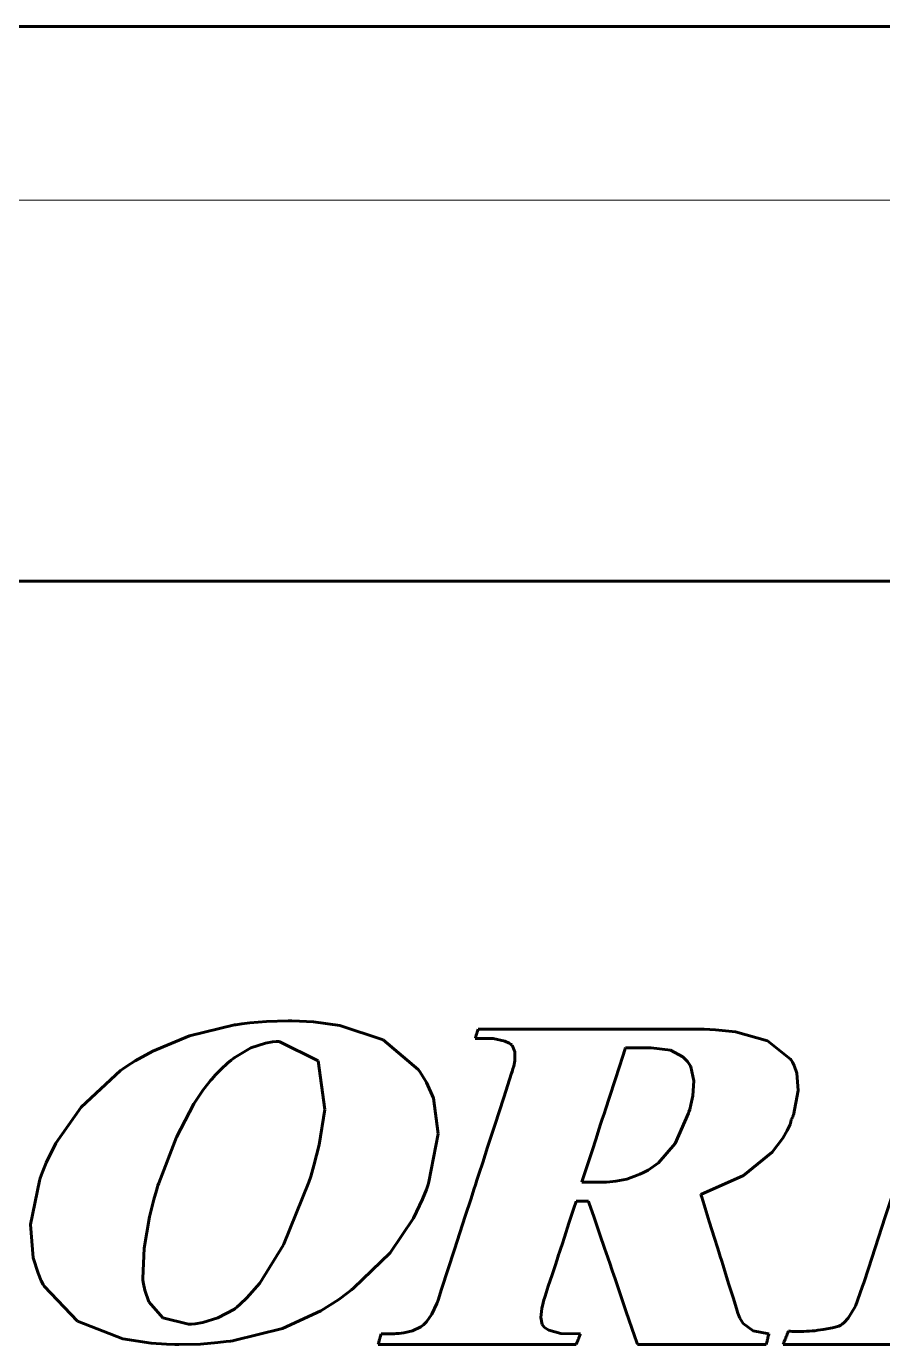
# Model space of a CAD drawing. Header units: millimetres. Extents: x 0 to 594, y 0 to 420.
# Drawn here: x 466.861 to 468.584, y 386.543 to 389.197 of the extents above; entities that cross this region are included whole.
import ezdxf

# ---------------------------------------------------------------- set-up
doc = ezdxf.new("R2010")
doc.units = ezdxf.units.MM
doc.linetypes.add('K5LT_BASIC', pattern=[0])
doc.linetypes.add('K5LT_THIN', pattern=[0])
doc.layers.add('Системный слой', color=7, linetype='Continuous')

# ---------------------------------------------------------------- blocks, each defined once
blk = doc.blocks.new('U338')
at = {"layer": 'Системный слой', "color": 5, "linetype": 'K5LT_BASIC', "lineweight": 60, "true_color": 0x0000ff}
blk.add_line((464.361, 388.08), (472.161, 388.08), dxfattribs=at)
blk = doc.blocks.new('U345')
at = {"layer": 'Системный слой', "color": 5, "linetype": 'K5LT_BASIC', "lineweight": 60, "true_color": 0x0000ff}
for p, q in [((468.6528, 387.3665), (468.6539, 387.3704)), ((468.6539, 387.3704), (468.6545, 387.3725)), ((468.6545, 387.3725), (468.6548, 387.3736)), ((468.6548, 387.3736), (468.655, 387.3741)), ((468.655, 387.3741), (468.6551, 387.3747)), ((468.6551, 387.3747), (468.6554, 387.3756)), ((468.6554, 387.3756), (468.6557, 387.3769)), ((468.6557, 387.3769), (468.6563, 387.3787)), ((468.6563, 387.3787), (468.657, 387.3813)), ((468.657, 387.3813), (468.658, 387.3846)), ((468.658, 387.3846), (468.6588, 387.3873)), ((468.6588, 387.3873), (468.659, 387.3875)), ((468.659, 387.3875), (468.6602, 387.3875)), ((468.6602, 387.3875), (468.6662, 387.3875)), ((468.6662, 387.3875), (468.691, 387.3875)), ((468.691, 387.3875), (468.7799, 387.3875)), ((468.7799, 387.3875), (468.8557, 387.3875)), ((468.8557, 387.3875), (468.8962, 387.3875)), ((468.8962, 387.3875), (468.9167, 387.3875)), ((468.9167, 387.3875), (468.927, 387.3875)), ((468.927, 387.3875), (468.9378, 387.3875)), ((468.9378, 387.3875), (468.9538, 387.3875)), ((468.9538, 387.3875), (468.9776, 387.3875)), ((468.9776, 387.3875), (469.0125, 387.3875)), ((469.0125, 387.3875), (469.0617, 387.3875)), ((469.0617, 387.3875), (469.1243, 387.3875)), ((469.1243, 387.3875), (469.1795, 387.3875)), ((469.1788, 387.369), (469.178, 387.3663)), ((469.1793, 387.3708), (469.1788, 387.369)), ((469.1797, 387.3721), (469.1793, 387.3708)), ((469.1795, 387.3875), (469.1841, 387.3875)), ((469.1799, 387.3729), (469.1797, 387.3721)), ((469.1801, 387.3735), (469.1799, 387.3729)), ((469.1802, 387.3741), (469.1801, 387.3735)), ((469.1806, 387.3751), (469.1802, 387.3741)), ((469.1812, 387.3772), (469.1806, 387.3751)), ((469.1823, 387.3812), (469.1812, 387.3772)), ((469.1836, 387.3858), (469.1823, 387.3812)), ((469.184, 387.3871), (469.1836, 387.3858)), ((469.1841, 387.3874), (469.184, 387.3871)), ((469.1841, 387.3875), (469.1841, 387.3874)), ((469.2466, 387.3665), (469.2478, 387.3704)), ((469.2478, 387.3704), (469.2484, 387.3725)), ((469.2484, 387.3725), (469.2487, 387.3736)), ((469.2487, 387.3736), (469.2489, 387.3741)), ((469.2489, 387.3741), (469.2491, 387.3747)), ((469.2491, 387.3747), (469.2493, 387.3756)), ((469.2493, 387.3756), (469.2497, 387.3769)), ((469.2497, 387.3769), (469.2503, 387.3787)), ((469.2503, 387.3787), (469.251, 387.3813)), ((469.251, 387.3813), (469.252, 387.3846)), ((469.252, 387.3846), (469.2528, 387.3873)), ((469.2528, 387.3873), (469.253, 387.3875)), ((469.253, 387.3875), (469.2539, 387.3875)), ((469.2539, 387.3875), (469.2586, 387.3875)), ((469.2586, 387.3875), (469.2776, 387.3875)), ((469.2776, 387.3875), (469.3461, 387.3875)), ((469.3461, 387.3875), (469.4044, 387.3875)), ((469.4044, 387.3875), (469.4355, 387.3875)), ((469.4355, 387.3875), (469.4513, 387.3875)), ((469.4513, 387.3875), (469.4593, 387.3875)), ((469.4593, 387.3875), (469.4675, 387.3875)), ((469.4675, 387.3875), (469.4799, 387.3875)), ((469.4799, 387.3875), (469.4982, 387.3875)), ((469.4982, 387.3875), (469.5251, 387.3875)), ((469.5251, 387.3875), (469.563, 387.3875)), ((469.563, 387.3875), (469.6112, 387.3875)), ((469.6112, 387.3875), (469.6536, 387.3875)), ((469.6536, 387.3875), (469.6571, 387.3875)), ((469.6571, 387.3875), (469.6574, 387.3875)), ((469.6574, 387.3875), (469.6588, 387.3875)), ((469.6588, 387.3875), (469.6646, 387.3875)), ((469.6646, 387.3875), (469.6855, 387.3875)), ((469.6855, 387.3875), (469.7034, 387.3875)), ((469.7034, 387.3875), (469.713, 387.3875)), ((469.713, 387.3875), (469.7179, 387.3875)), ((469.7179, 387.3875), (469.7203, 387.3875)), ((469.7203, 387.3875), (469.7229, 387.3875)), ((469.7229, 387.3875), (469.7267, 387.3875)), ((469.7267, 387.3875), (469.7324, 387.3875)), ((469.7324, 387.3875), (469.7406, 387.3875)), ((469.7406, 387.3875), (469.7523, 387.3875)), ((469.7523, 387.3875), (469.7671, 387.3875)), ((469.7671, 387.3875), (469.78, 387.3875)), ((469.7736, 387.369), (469.7726, 387.3663)), ((469.7744, 387.3708), (469.7736, 387.369)), ((469.7749, 387.3721), (469.7744, 387.3708)), ((469.7752, 387.3729), (469.7749, 387.3721)), ((469.7754, 387.3735), (469.7752, 387.3729)), ((469.7756, 387.3741), (469.7754, 387.3735)), ((469.7761, 387.3751), (469.7756, 387.3741)), ((469.7769, 387.3772), (469.7761, 387.3751)), ((469.7784, 387.3812), (469.7769, 387.3772)), ((469.7803, 387.3858), (469.7784, 387.3812)), ((469.78, 387.3875), (469.7809, 387.3875)), ((469.7808, 387.3871), (469.7803, 387.3858)), ((469.7809, 387.3874), (469.7808, 387.3871)), ((469.7809, 387.3875), (469.7809, 387.3874)), ((468.6509, 387.3602), (468.651, 387.3603)), ((468.6511, 387.3602), (468.6509, 387.3602)), ((468.651, 387.3603), (468.6511, 387.3606)), ((468.6511, 387.3606), (468.6514, 387.3619)), ((468.6541, 387.3602), (468.6511, 387.3602)), ((468.6514, 387.3619), (468.6528, 387.3665)), ((468.6577, 387.3602), (468.6541, 387.3602)), ((468.6606, 387.3602), (468.6577, 387.3602)), ((468.6626, 387.3602), (468.6606, 387.3602)), ((468.664, 387.3602), (468.6626, 387.3602)), ((468.665, 387.3602), (468.664, 387.3602)), ((468.6656, 387.3602), (468.665, 387.3602)), ((468.6662, 387.3602), (468.6656, 387.3602)), ((468.6674, 387.3602), (468.6662, 387.3602)), ((468.6697, 387.3602), (468.6674, 387.3602)), ((468.674, 387.3602), (468.6697, 387.3602)), ((468.6791, 387.3602), (468.674, 387.3602)), ((468.6806, 387.3602), (468.6791, 387.3602)), ((468.6809, 387.3602), (468.6806, 387.3602)), ((468.681, 387.3602), (468.6809, 387.3602)), ((468.7188, 387.3571), (468.681, 387.3602)), ((468.7406, 387.3502), (468.7188, 387.3571)), ((468.7478, 387.3456), (468.7406, 387.3502)), ((468.7505, 387.3431), (468.7478, 387.3456)), ((468.7516, 387.3419), (468.7505, 387.3431)), ((469.0866, 387.3515), (469.0659, 387.3406)), ((469.1139, 387.3579), (469.0866, 387.3515)), ((469.1309, 387.3596), (469.1139, 387.3579)), ((469.1401, 387.3601), (469.1309, 387.3596)), ((469.145, 387.3602), (469.1401, 387.3601)), ((469.1474, 387.3602), (469.145, 387.3602)), ((469.1488, 387.3602), (469.1474, 387.3602)), ((469.1516, 387.3602), (469.1488, 387.3602)), ((469.1549, 387.3602), (469.1516, 387.3602)), ((469.1575, 387.3602), (469.1549, 387.3602)), ((469.1594, 387.3602), (469.1575, 387.3602)), ((469.1607, 387.3602), (469.1594, 387.3602)), ((469.1616, 387.3602), (469.1607, 387.3602)), ((469.1622, 387.3602), (469.1616, 387.3602)), ((469.1627, 387.3602), (469.1622, 387.3602)), ((469.1638, 387.3602), (469.1627, 387.3602)), ((469.1659, 387.3602), (469.1638, 387.3602)), ((469.1699, 387.3602), (469.1659, 387.3602)), ((469.1745, 387.3602), (469.1699, 387.3602)), ((469.1759, 387.3602), (469.1745, 387.3602)), ((469.1762, 387.3602), (469.1759, 387.3602)), ((469.1763, 387.3603), (469.1762, 387.3602)), ((469.1762, 387.3602), (469.1762, 387.3602)), ((469.1771, 387.3631), (469.1763, 387.3603)), ((469.178, 387.3663), (469.1771, 387.3631)), ((469.2447, 387.3602), (469.2448, 387.3603)), ((469.291, 387.3582), (469.2447, 387.3602)), ((469.2448, 387.3603), (469.2449, 387.3606)), ((469.2449, 387.3606), (469.2452, 387.3619)), ((469.2452, 387.3619), (469.2466, 387.3665)), ((469.3186, 387.3532), (469.291, 387.3582)), ((469.3275, 387.3498), (469.3186, 387.3532)), ((469.3307, 387.3479), (469.3275, 387.3498)), ((469.332, 387.3469), (469.3307, 387.3479)), ((469.3325, 387.3464), (469.332, 387.3469)), ((469.3396, 387.3287), (469.3325, 387.3464)), ((469.6554, 387.3425), (469.6532, 387.3407)), ((469.6565, 387.3434), (469.6554, 387.3425)), ((469.657, 387.3438), (469.6565, 387.3434)), ((469.6795, 387.3536), (469.657, 387.3438)), ((469.7059, 387.3586), (469.6795, 387.3536)), ((469.7214, 387.3598), (469.7059, 387.3586)), ((469.7297, 387.3601), (469.7214, 387.3598)), ((469.734, 387.3602), (469.7297, 387.3601)), ((469.7361, 387.3602), (469.734, 387.3602)), ((469.7374, 387.3602), (469.7361, 387.3602)), ((469.7407, 387.3602), (469.7374, 387.3602)), ((469.7447, 387.3602), (469.7407, 387.3602)), ((469.7478, 387.3602), (469.7447, 387.3602)), ((469.7501, 387.3602), (469.7478, 387.3602)), ((469.7516, 387.3602), (469.7501, 387.3602)), ((469.7526, 387.3602), (469.7516, 387.3602)), ((469.7533, 387.3602), (469.7526, 387.3602)), ((469.754, 387.3602), (469.7533, 387.3602)), ((469.7553, 387.3602), (469.754, 387.3602)), ((469.7578, 387.3602), (469.7553, 387.3602)), ((469.7626, 387.3602), (469.7578, 387.3602)), ((469.7682, 387.3602), (469.7626, 387.3602)), ((469.7697, 387.3602), (469.7682, 387.3602)), ((469.7701, 387.3602), (469.7697, 387.3602)), ((469.7702, 387.3602), (469.7701, 387.3602)), ((469.7713, 387.3631), (469.7702, 387.3603)), ((469.7702, 387.3603), (469.7702, 387.3602)), ((469.7726, 387.3663), (469.7713, 387.3631)), ((468.7521, 387.3412), (468.7516, 387.3419)), ((468.7553, 387.3236), (468.7521, 387.3412)), ((468.7523, 387.3005), (468.7553, 387.3236)), ((469.0535, 387.3267), (469.0406, 387.3046)), ((469.0601, 387.335), (469.0535, 387.3267)), ((469.0634, 387.3384), (469.0601, 387.335)), ((469.065, 387.3399), (469.0634, 387.3384)), ((469.0659, 387.3406), (469.065, 387.3399)), ((469.3377, 387.3041), (469.3396, 387.3287)), ((469.6409, 387.3278), (469.6268, 387.3053)), ((469.6489, 387.3368), (469.6409, 387.3278)), ((469.6532, 387.3407), (469.6489, 387.3368)), ((468.7488, 387.2866), (468.7523, 387.3005)), ((469.0406, 387.3046), (469.0277, 387.2721)), ((469.3343, 387.2887), (469.3377, 387.3041)), ((469.6268, 387.3053), (469.6133, 387.272)), ((468.7216, 387.2023), (468.7427, 387.2668)), ((468.7427, 387.2668), (468.7448, 387.2732)), ((468.7448, 387.2732), (468.7455, 387.2752)), ((468.7455, 387.2752), (468.7467, 387.279)), ((468.7467, 387.279), (468.7488, 387.2866)), ((469.0265, 387.2684), (469.0224, 387.2557)), ((469.0275, 387.2715), (469.0265, 387.2684)), ((469.0277, 387.2721), (469.0275, 387.2715)), ((469.32, 387.2419), (469.3292, 387.2699)), ((469.3292, 387.2699), (469.3302, 387.2734)), ((469.3302, 387.2734), (469.3309, 387.2756)), ((469.3309, 387.2756), (469.3321, 387.2801)), ((469.3321, 387.2801), (469.3343, 387.2887)), ((469.6105, 387.2635), (469.6012, 387.2344)), ((469.6128, 387.2706), (469.6105, 387.2635)), ((469.6133, 387.272), (469.6128, 387.2706)), ((469.0224, 387.2557), (469.0078, 387.2103)), ((469.3095, 387.2101), (469.32, 387.2419)), ((469.0078, 387.2103), (468.9955, 387.1719)), ((469.3013, 387.1851), (469.3095, 387.2101)), ((469.6012, 387.2344), (469.5674, 387.1301)), ((468.6976, 387.1292), (468.7216, 387.2023)), ((469.2955, 387.1673), (469.3013, 387.1851)), ((468.9955, 387.1719), (468.9889, 387.1514)), ((469.2915, 387.1552), (469.2955, 387.1673)), ((468.9821, 387.1303), (468.9795, 387.1221)), ((468.9839, 387.1358), (468.9821, 387.1303)), ((468.9856, 387.141), (468.9839, 387.1358)), ((468.9889, 387.1514), (468.9856, 387.141)), ((469.2819, 387.1258), (469.2854, 387.1363)), ((469.2854, 387.1363), (469.2871, 387.1415)), ((469.2871, 387.1415), (469.2889, 387.147)), ((469.2889, 387.147), (469.2915, 387.1552)), ((469.5674, 387.1301), (469.539, 387.042)), ((468.6788, 387.0718), (468.6976, 387.1292)), ((468.9756, 387.11), (468.9699, 387.0921)), ((468.9795, 387.1221), (468.9756, 387.11)), ((469.2625, 387.0665), (469.2751, 387.1052)), ((469.2751, 387.1052), (469.2819, 387.1258)), ((468.9699, 387.0921), (468.9618, 387.0671)), ((468.6654, 387.0312), (468.6788, 387.0718)), ((468.9618, 387.0671), (468.9516, 387.0352)), ((469.2477, 387.0215), (469.2625, 387.0665)), ((468.6563, 387.0034), (468.6654, 387.0312)), ((468.9516, 387.0352), (468.9427, 387.0073)), ((469.539, 387.042), (469.5237, 386.9949)), ((468.6502, 386.9847), (468.6563, 387.0034)), ((468.9427, 387.0073), (468.9421, 387.0052)), ((468.9421, 387.0052), (468.9428, 387.0052)), ((468.9428, 387.0052), (468.9462, 387.0052)), ((468.9462, 387.0052), (468.9603, 387.0052)), ((468.9603, 387.0052), (469.011, 387.0052)), ((469.011, 387.0052), (469.0544, 387.0052)), ((469.0544, 387.0052), (469.0777, 387.0052)), ((469.0777, 387.0052), (469.0895, 387.0052)), ((469.0895, 387.0052), (469.0954, 387.0052)), ((469.0954, 387.0052), (469.1015, 387.0052)), ((469.1015, 387.0052), (469.1107, 387.0052)), ((469.1107, 387.0052), (469.1244, 387.0052)), ((469.1244, 387.0052), (469.1443, 387.0052)), ((469.1443, 387.0052), (469.1725, 387.0052)), ((469.1725, 387.0052), (469.2083, 387.0052)), ((469.2083, 387.0052), (469.2398, 387.0052)), ((469.2398, 387.0052), (469.2424, 387.0053)), ((469.2424, 387.0053), (469.2426, 387.0059)), ((469.2426, 387.0059), (469.2436, 387.009)), ((469.2436, 387.009), (469.2477, 387.0215)), ((468.6421, 386.9601), (468.6461, 386.9721)), ((468.6461, 386.9721), (468.6502, 386.9847)), ((469.516, 386.971), (469.5122, 386.9591)), ((469.5237, 386.9949), (469.516, 386.971)), ((468.6343, 386.9362), (468.6421, 386.9601)), ((468.923, 386.9467), (468.9219, 386.9434)), ((468.9232, 386.9474), (468.923, 386.9467)), ((468.9258, 386.9475), (468.9232, 386.9474)), ((468.9572, 386.9475), (468.9258, 386.9475)), ((468.993, 386.9475), (468.9572, 386.9475)), ((469.021, 386.9475), (468.993, 386.9475)), ((469.041, 386.9475), (469.021, 386.9475)), ((469.0546, 386.9475), (469.041, 386.9475)), ((469.0637, 386.9475), (469.0546, 386.9475)), ((469.0698, 386.9475), (469.0637, 386.9475)), ((469.0758, 386.9475), (469.0698, 386.9475)), ((469.0875, 386.9475), (469.0758, 386.9475)), ((469.1107, 386.9475), (469.0875, 386.9475)), ((469.154, 386.9475), (469.1107, 386.9475)), ((469.2045, 386.9475), (469.154, 386.9475)), ((469.2186, 386.9475), (469.2045, 386.9475)), ((469.2123, 386.915), (469.2221, 386.9451)), ((469.222, 386.9475), (469.2186, 386.9475)), ((469.2227, 386.9475), (469.222, 386.9475)), ((469.2221, 386.9451), (469.2227, 386.9475)), ((469.5081, 386.9465), (469.5021, 386.9278)), ((469.5122, 386.9591), (469.5081, 386.9465)), ((468.6187, 386.8889), (468.6343, 386.9362)), ((468.9175, 386.9299), (468.9017, 386.8812)), ((468.9219, 386.9434), (468.9175, 386.9299)), ((469.5021, 386.9278), (469.4931, 386.9)), ((469.2011, 386.8805), (469.2123, 386.915)), ((469.4931, 386.9), (469.4799, 386.8592)), ((468.5897, 386.8006), (468.6187, 386.8889)), ((468.9017, 386.8812), (468.8882, 386.8395)), ((469.1924, 386.8535), (469.2011, 386.8805)), ((468.8882, 386.8395), (468.881, 386.8172)), ((469.1861, 386.8342), (469.1924, 386.8535)), ((469.4799, 386.8592), (469.4613, 386.8018)), ((468.881, 386.8172), (468.8773, 386.8059)), ((469.1771, 386.8064), (469.179, 386.8123)), ((469.179, 386.8123), (469.1819, 386.8211)), ((469.1819, 386.8211), (469.1861, 386.8342)), ((468.5557, 386.6967), (468.5897, 386.8006)), ((468.8707, 386.7855), (468.8664, 386.7724)), ((468.8735, 386.7943), (468.8707, 386.7855)), ((468.8755, 386.8002), (468.8735, 386.7943)), ((468.8773, 386.8059), (468.8755, 386.8002)), ((469.1644, 386.7673), (469.1716, 386.7895)), ((469.1716, 386.7895), (469.1753, 386.8007)), ((469.1753, 386.8007), (469.1771, 386.8064)), ((469.4613, 386.8018), (469.4377, 386.7286)), ((468.8664, 386.7724), (468.8602, 386.7532)), ((469.151, 386.7257), (469.1644, 386.7673)), ((468.8602, 386.7532), (468.8515, 386.7262)), ((468.8515, 386.7262), (468.8403, 386.6918)), ((469.1351, 386.6768), (469.151, 386.7257)), ((469.4377, 386.7286), (469.4169, 386.6643)), ((468.5462, 386.6677), (468.5557, 386.6967)), ((468.8403, 386.6918), (468.8305, 386.6615)), ((468.5298, 386.6206), (468.5434, 386.6592)), ((468.5434, 386.6592), (468.5439, 386.6607)), ((468.5439, 386.6607), (468.5462, 386.6677)), ((468.8284, 386.6553), (468.8269, 386.6505)), ((468.8293, 386.6578), (468.8284, 386.6553)), ((468.8305, 386.6615), (468.8293, 386.6578)), ((469.1156, 386.6225), (469.1294, 386.6591)), ((469.1294, 386.6591), (469.1296, 386.6598)), ((469.1296, 386.6598), (469.1307, 386.6631)), ((469.1307, 386.6631), (469.1351, 386.6768)), ((469.4142, 386.6558), (469.4129, 386.6517)), ((469.4149, 386.658), (469.4142, 386.6558)), ((469.4169, 386.6643), (469.4149, 386.658)), ((468.8241, 386.6414), (468.82, 386.625)), ((468.8269, 386.6505), (468.8241, 386.6414)), ((469.4071, 386.6295), (469.4042, 386.6069)), ((469.4106, 386.6438), (469.4071, 386.6295)), ((469.4129, 386.6517), (469.4106, 386.6438)), ((468.515, 386.5964), (468.5298, 386.6206)), ((468.82, 386.625), (468.8173, 386.5996)), ((468.8173, 386.5996), (468.8242, 386.5817)), ((469.0931, 386.5906), (469.1009, 386.5991)), ((469.1009, 386.5991), (469.1156, 386.6225)), ((469.4042, 386.6069), (469.4072, 386.5896)), ((468.4538, 386.5721), (468.4649, 386.5736)), ((468.4649, 386.5736), (468.4833, 386.577)), ((468.4833, 386.577), (468.4964, 386.5807)), ((468.4964, 386.5807), (468.5001, 386.5823)), ((468.5001, 386.5823), (468.5011, 386.583)), ((468.5011, 386.583), (468.5031, 386.5845)), ((468.5031, 386.5845), (468.5071, 386.5878)), ((468.5071, 386.5878), (468.515, 386.5964)), ((468.8242, 386.5817), (468.825, 386.5812)), ((468.825, 386.5812), (468.8266, 386.5803)), ((468.8266, 386.5803), (468.8304, 386.5785)), ((468.8304, 386.5785), (468.8402, 386.5752)), ((468.8402, 386.5752), (468.8692, 386.5709)), ((469.0286, 386.5706), (469.0608, 386.575)), ((469.0608, 386.575), (469.0862, 386.585)), ((469.0862, 386.585), (469.0872, 386.5857)), ((469.0872, 386.5857), (469.0891, 386.5872)), ((469.0891, 386.5872), (469.0931, 386.5906)), ((469.4072, 386.5896), (469.4076, 386.5888)), ((469.4076, 386.5888), (469.4086, 386.5872)), ((469.4086, 386.5872), (469.4111, 386.5844)), ((469.4111, 386.5844), (469.4186, 386.5795)), ((469.4186, 386.5795), (469.4429, 386.5731)), ((469.4429, 386.5731), (469.4841, 386.5707)), ((468.3846, 386.545), (468.3864, 386.5496)), ((468.3864, 386.5496), (468.388, 386.5536)), ((468.388, 386.5536), (468.3889, 386.5557)), ((468.3889, 386.5557), (468.3893, 386.5568)), ((468.3893, 386.5568), (468.3895, 386.5573)), ((468.3895, 386.5573), (468.3897, 386.5579)), ((468.3897, 386.5579), (468.3901, 386.5588)), ((468.3901, 386.5588), (468.3906, 386.56)), ((468.3906, 386.56), (468.3914, 386.5619)), ((468.3914, 386.5619), (468.3924, 386.5645)), ((468.3924, 386.5645), (468.3937, 386.5678)), ((468.3937, 386.5678), (468.3948, 386.5706)), ((468.3948, 386.5706), (468.3954, 386.5706)), ((468.3954, 386.5706), (468.3964, 386.5705)), ((468.3964, 386.5705), (468.3984, 386.5702)), ((468.3984, 386.5702), (468.4025, 386.5699)), ((468.4025, 386.5699), (468.4105, 386.5696)), ((468.4105, 386.5696), (468.4195, 386.5697)), ((468.4195, 386.5697), (468.4256, 386.57)), ((468.4256, 386.57), (468.431, 386.5703)), ((468.431, 386.5703), (468.4373, 386.5706)), ((468.4373, 386.5706), (468.4427, 386.5708)), ((468.4427, 386.5708), (468.4444, 386.571)), ((468.4444, 386.571), (468.4476, 386.5714)), ((468.4476, 386.5714), (468.4538, 386.5721)), ((468.8692, 386.5709), (468.9177, 386.5707)), ((468.9105, 386.5462), (468.9096, 386.5434)), ((468.9114, 386.5495), (468.9105, 386.5462)), ((468.9122, 386.5521), (468.9114, 386.5495)), ((468.9128, 386.554), (468.9122, 386.5521)), ((468.9131, 386.5552), (468.9128, 386.554)), ((468.9134, 386.5561), (468.9131, 386.5552)), ((468.9136, 386.5567), (468.9134, 386.5561)), ((468.9137, 386.5572), (468.9136, 386.5567)), ((468.9141, 386.5583), (468.9137, 386.5572)), ((468.9147, 386.5604), (468.9141, 386.5583)), ((468.9159, 386.5644), (468.9147, 386.5604)), ((468.9172, 386.569), (468.9159, 386.5644)), ((468.9176, 386.5703), (468.9172, 386.569)), ((468.9177, 386.5706), (468.9176, 386.5703)), ((468.9177, 386.5707), (468.9177, 386.5706)), ((468.9789, 386.545), (468.9807, 386.5496)), ((468.9807, 386.5496), (468.9823, 386.5536)), ((468.9823, 386.5536), (468.9831, 386.5557)), ((468.9831, 386.5557), (468.9836, 386.5568)), ((468.9836, 386.5568), (468.9838, 386.5573)), ((468.9838, 386.5573), (468.984, 386.5579)), ((468.984, 386.5579), (468.9844, 386.5588)), ((468.9844, 386.5588), (468.9849, 386.56)), ((468.9849, 386.56), (468.9856, 386.5619)), ((468.9856, 386.5619), (468.9867, 386.5645)), ((468.9867, 386.5645), (468.988, 386.5678)), ((468.988, 386.5678), (468.9891, 386.5706)), ((468.9891, 386.5706), (468.9905, 386.5706)), ((468.9905, 386.5706), (468.9933, 386.5705)), ((468.9933, 386.5705), (468.9987, 386.5703)), ((468.9987, 386.5703), (469.0092, 386.5701)), ((469.0092, 386.5701), (469.0286, 386.5706)), ((469.4841, 386.5707), (469.4842, 386.5707)), ((469.4842, 386.5707), (469.4845, 386.5707)), ((469.4845, 386.5707), (469.486, 386.5707)), ((469.486, 386.5707), (469.4911, 386.5707)), ((469.4911, 386.5707), (469.4955, 386.5707)), ((469.4955, 386.5707), (469.4978, 386.5707)), ((469.4978, 386.5707), (469.499, 386.5707)), ((469.499, 386.5707), (469.4996, 386.5707)), ((469.4996, 386.5707), (469.5002, 386.5707)), ((469.5002, 386.5707), (469.5012, 386.5707)), ((469.5012, 386.5707), (469.5026, 386.5707)), ((469.5026, 386.5707), (469.5047, 386.5707)), ((469.5047, 386.5707), (469.5076, 386.5707)), ((469.5069, 386.5462), (469.5061, 386.5434)), ((469.5079, 386.5495), (469.5069, 386.5462)), ((469.5076, 386.5707), (469.5112, 386.5707)), ((469.5087, 386.5521), (469.5079, 386.5495)), ((469.5093, 386.554), (469.5087, 386.5521)), ((469.5097, 386.5552), (469.5093, 386.554)), ((469.5099, 386.5561), (469.5097, 386.5552)), ((469.5101, 386.5567), (469.5099, 386.5561)), ((469.5103, 386.5572), (469.5101, 386.5567)), ((469.5106, 386.5583), (469.5103, 386.5572)), ((469.5113, 386.5604), (469.5106, 386.5583)), ((469.5112, 386.5707), (469.5143, 386.5707)), ((469.5125, 386.5644), (469.5113, 386.5604)), ((469.5139, 386.569), (469.5125, 386.5644)), ((469.5143, 386.5703), (469.5139, 386.569)), ((469.5143, 386.5707), (469.5144, 386.5707)), ((469.5144, 386.5706), (469.5143, 386.5703)), ((469.5144, 386.5707), (469.5144, 386.5706)), ((468.3839, 386.5434), (468.384, 386.5437)), ((468.3839, 386.5433), (468.3839, 386.5434)), ((468.3842, 386.5433), (468.3839, 386.5433)), ((468.384, 386.5437), (468.3846, 386.545)), ((468.3902, 386.5433), (468.3842, 386.5433)), ((468.3971, 386.5433), (468.3902, 386.5433)), ((468.4026, 386.5433), (468.3971, 386.5433)), ((468.4066, 386.5433), (468.4026, 386.5433)), ((468.4092, 386.5433), (468.4066, 386.5433)), ((468.411, 386.5433), (468.4092, 386.5433)), ((468.4122, 386.5433), (468.411, 386.5433)), ((468.4134, 386.5433), (468.4122, 386.5433)), ((468.4157, 386.5433), (468.4134, 386.5433)), ((468.4202, 386.5433), (468.4157, 386.5433)), ((468.4285, 386.5433), (468.4202, 386.5433)), ((468.4383, 386.5433), (468.4285, 386.5433)), ((468.4411, 386.5433), (468.4383, 386.5433)), ((468.4417, 386.5433), (468.4411, 386.5433)), ((468.4419, 386.5433), (468.4417, 386.5433)), ((468.446, 386.5433), (468.4419, 386.5433)), ((468.4951, 386.5433), (468.446, 386.5433)), ((468.5508, 386.5433), (468.4951, 386.5433)), ((468.5946, 386.5433), (468.5508, 386.5433)), ((468.6257, 386.5433), (468.5946, 386.5433)), ((468.6469, 386.5433), (468.6257, 386.5433)), ((468.6612, 386.5433), (468.6469, 386.5433)), ((468.6708, 386.5433), (468.6612, 386.5433)), ((468.6799, 386.5433), (468.6708, 386.5433)), ((468.6982, 386.5433), (468.6799, 386.5433)), ((468.7343, 386.5433), (468.6982, 386.5433)), ((468.8017, 386.5433), (468.7343, 386.5433)), ((468.8809, 386.5433), (468.8017, 386.5433)), ((468.903, 386.5433), (468.8809, 386.5433)), ((468.9083, 386.5433), (468.903, 386.5433)), ((468.9095, 386.5433), (468.9083, 386.5433)), ((468.9096, 386.5434), (468.9095, 386.5433)), ((468.9782, 386.5433), (468.9783, 386.5434)), ((468.9829, 386.5433), (468.9782, 386.5433)), ((468.9783, 386.5434), (468.9784, 386.5437)), ((468.9784, 386.5437), (468.9789, 386.545)), ((469.0383, 386.5433), (468.9829, 386.5433)), ((469.1013, 386.5433), (469.0383, 386.5433)), ((469.1507, 386.5433), (469.1013, 386.5433)), ((469.1857, 386.5433), (469.1507, 386.5433)), ((469.2096, 386.5433), (469.1857, 386.5433)), ((469.2257, 386.5433), (469.2096, 386.5433)), ((469.2365, 386.5433), (469.2257, 386.5433)), ((469.2469, 386.5433), (469.2365, 386.5433)), ((469.2675, 386.5433), (469.2469, 386.5433)), ((469.3082, 386.5433), (469.2675, 386.5433)), ((469.3843, 386.5433), (469.3082, 386.5433)), ((469.4737, 386.5433), (469.3843, 386.5433)), ((469.4986, 386.5433), (469.4737, 386.5433)), ((469.5046, 386.5433), (469.4986, 386.5433)), ((469.5059, 386.5433), (469.5046, 386.5433)), ((469.5061, 386.5434), (469.5059, 386.5433))]:
    blk.add_line(p, q, dxfattribs=at)
blk = doc.blocks.new('U352')
at = {"layer": 'Системный слой', "color": 5, "linetype": 'K5LT_BASIC', "lineweight": 60, "true_color": 0x0000ff}
for p, q in [((467.1894, 387.1652), (467.2795, 387.187)), ((467.2795, 387.187), (467.2805, 387.1871)), ((467.2805, 387.1871), (467.2825, 387.1874)), ((467.2825, 387.1874), (467.2865, 387.188)), ((467.2865, 387.188), (467.2945, 387.1892)), ((467.2945, 387.1892), (467.3109, 387.1912)), ((467.3109, 387.1912), (467.3444, 387.194)), ((467.3444, 387.194), (467.3878, 387.1951)), ((467.3878, 387.1951), (467.3954, 387.195)), ((467.3954, 387.195), (467.4103, 387.1946)), ((467.4103, 387.1946), (467.439, 387.193)), ((467.439, 387.193), (467.4917, 387.186)), ((467.4917, 387.186), (467.5789, 387.1569)), ((467.1152, 387.1343), (467.1894, 387.1652)), ((467.5789, 387.1569), (467.6493, 387.097)), ((467.0801, 387.1146), (467.1152, 387.1343)), ((467.0545, 387.0979), (467.063, 387.1036)), ((467.063, 387.1036), (467.0801, 387.1146)), ((466.9712, 387.0216), (467.0504, 387.095)), ((467.0504, 387.095), (467.0545, 387.0979)), ((467.6493, 387.097), (467.652, 387.0935)), ((467.652, 387.0935), (467.6571, 387.0863)), ((467.6571, 387.0863), (467.6662, 387.0713)), ((467.6662, 387.0713), (467.6801, 387.0393)), ((467.6801, 387.0393), (467.69, 386.9674)), ((466.9201, 386.9491), (466.9712, 387.0216)), ((466.9006, 386.9096), (466.9201, 386.9491)), ((467.69, 386.9674), (467.6712, 386.8712)), ((466.8925, 386.8891), (466.9006, 386.9096)), ((466.8689, 386.7849), (466.8871, 386.8733)), ((466.8871, 386.8733), (466.8888, 386.8786)), ((466.8888, 386.8786), (466.8925, 386.8891)), ((467.6695, 386.866), (467.6659, 386.8559)), ((467.6712, 386.8712), (467.6695, 386.866)), ((467.6659, 386.8559), (467.6582, 386.836)), ((467.6582, 386.836), (467.6401, 386.7978)), ((466.8747, 386.7179), (466.8689, 386.7849)), ((467.6401, 386.7978), (467.5929, 386.7279)), ((466.8844, 386.6869), (466.8747, 386.7179)), ((467.5929, 386.7279), (467.5193, 386.6573)), ((466.8909, 386.6719), (466.8844, 386.6869)), ((466.8946, 386.6645), (466.8909, 386.6719)), ((466.8965, 386.6609), (466.8946, 386.6645)), ((466.9638, 386.5903), (466.8965, 386.6609)), ((467.5151, 386.6539), (467.5067, 386.6471)), ((467.5193, 386.6573), (467.5151, 386.6539)), ((467.4895, 386.6343), (467.4537, 386.6113)), ((467.5067, 386.6471), (467.4895, 386.6343)), ((467.4537, 386.6113), (467.3765, 386.5755)), ((467.0548, 386.5547), (466.9638, 386.5903)), ((467.3765, 386.5755), (467.2784, 386.5515)), ((467.1118, 386.546), (467.0548, 386.5547)), ((467.1431, 386.5439), (467.1118, 386.546)), ((467.2459, 386.5473), (467.2115, 386.5444)), ((467.2632, 386.5493), (467.2459, 386.5473)), ((467.2719, 386.5505), (467.2632, 386.5493)), ((467.2762, 386.5511), (467.2719, 386.5505)), ((467.2784, 386.5515), (467.2762, 386.5511)), ((467.1596, 386.5434), (467.1431, 386.5439)), ((467.168, 386.5433), (467.1596, 386.5434)), ((467.2115, 386.5444), (467.168, 386.5433))]:
    blk.add_line(p, q, dxfattribs=at)
blk = doc.blocks.new('U353')
at = {"layer": 'Системный слой', "color": 5, "linetype": 'K5LT_BASIC', "lineweight": 60, "true_color": 0x0000ff}
for p, q in [((467.3129, 387.1407), (467.2791, 387.1206)), ((467.3419, 387.1505), (467.3129, 387.1407)), ((467.3565, 387.1529), (467.3419, 387.1505)), ((467.3639, 387.1535), (467.3565, 387.1529)), ((467.3676, 387.1536), (467.3639, 387.1535)), ((467.3694, 387.1536), (467.3676, 387.1536)), ((467.4483, 387.1145), (467.3694, 387.1536)), ((467.2658, 387.1097), (467.2531, 387.0981)), ((467.273, 387.1157), (467.2658, 387.1097)), ((467.2765, 387.1186), (467.273, 387.1157)), ((467.2782, 387.1199), (467.2765, 387.1186)), ((467.2791, 387.1206), (467.2782, 387.1199)), ((467.4618, 387.0165), (467.4483, 387.1145)), ((467.2342, 387.078), (467.2317, 387.0751)), ((467.2417, 387.0866), (467.2342, 387.078)), ((467.2531, 387.0981), (467.2417, 387.0866)), ((467.2169, 387.0565), (467.1981, 387.0282)), ((467.2267, 387.0691), (467.2169, 387.0565)), ((467.2317, 387.0751), (467.2267, 387.0691)), ((467.1981, 387.0282), (467.163, 386.961)), ((467.45, 386.9452), (467.4618, 387.0165)), ((467.163, 386.961), (467.1272, 386.8682)), ((467.4395, 386.904), (467.45, 386.9452)), ((467.4332, 386.882), (467.4395, 386.904)), ((467.1272, 386.8682), (467.1257, 386.8634)), ((467.3786, 386.7445), (467.4297, 386.8707)), ((467.4297, 386.8707), (467.4332, 386.882)), ((467.1229, 386.8539), (467.1177, 386.8355)), ((467.1257, 386.8634), (467.1229, 386.8539)), ((467.1177, 386.8355), (467.1089, 386.8004)), ((467.1089, 386.8004), (467.0977, 386.7378)), ((467.0977, 386.7378), (467.0952, 386.6765)), ((467.3307, 386.667), (467.3786, 386.7445)), ((467.0952, 386.6765), (467.0956, 386.6729)), ((467.0956, 386.6729), (467.0965, 386.6659)), ((467.0965, 386.6659), (467.0992, 386.6527)), ((467.0992, 386.6527), (467.1074, 386.6297)), ((467.3048, 386.6372), (467.3307, 386.667)), ((467.1074, 386.6297), (467.1354, 386.5975)), ((467.2915, 386.6245), (467.3048, 386.6372)), ((467.2463, 386.5973), (467.2795, 386.6147)), ((467.2795, 386.6147), (467.2812, 386.616)), ((467.2812, 386.616), (467.2847, 386.6188)), ((467.2847, 386.6188), (467.2915, 386.6245)), ((467.1354, 386.5975), (467.187, 386.5846)), ((467.187, 386.5846), (467.189, 386.5847)), ((467.189, 386.5847), (467.1929, 386.5848)), ((467.1929, 386.5848), (467.2008, 386.5854)), ((467.2008, 386.5854), (467.2163, 386.5878)), ((467.2163, 386.5878), (467.2463, 386.5973))]:
    blk.add_line(p, q, dxfattribs=at)
blk = doc.blocks.new('U354')
at = {"layer": 'Системный слой', "color": 5, "linetype": 'K5LT_BASIC', "lineweight": 60, "true_color": 0x0000ff}
for p, q in [((468.0654, 387.1367), (468.0613, 387.124)), ((468.0664, 387.1398), (468.0654, 387.1367)), ((468.0666, 387.1405), (468.0664, 387.1398)), ((468.0668, 387.1405), (468.0666, 387.1405)), ((468.0692, 387.1405), (468.0668, 387.1405)), ((468.0721, 387.1405), (468.0692, 387.1405)), ((468.0744, 387.1405), (468.0721, 387.1405)), ((468.0761, 387.1405), (468.0744, 387.1405)), ((468.0772, 387.1405), (468.0761, 387.1405)), ((468.078, 387.1405), (468.0772, 387.1405)), ((468.0785, 387.1405), (468.078, 387.1405)), ((468.079, 387.1405), (468.0785, 387.1405)), ((468.0799, 387.1405), (468.079, 387.1405)), ((468.0818, 387.1405), (468.0799, 387.1405)), ((468.0854, 387.1405), (468.0818, 387.1405)), ((468.0894, 387.1405), (468.0854, 387.1405)), ((468.0906, 387.1405), (468.0894, 387.1405)), ((468.0908, 387.1405), (468.0906, 387.1405)), ((468.0909, 387.1405), (468.0908, 387.1405)), ((468.0909, 387.1405), (468.0909, 387.1405)), ((468.091, 387.1405), (468.0909, 387.1405)), ((468.0938, 387.1405), (468.091, 387.1405)), ((468.0971, 387.1405), (468.0938, 387.1405)), ((468.0998, 387.1405), (468.0971, 387.1405)), ((468.1017, 387.1405), (468.0998, 387.1405)), ((468.103, 387.1405), (468.1017, 387.1405)), ((468.1038, 387.1405), (468.103, 387.1405)), ((468.1044, 387.1405), (468.1038, 387.1405)), ((468.105, 387.1405), (468.1044, 387.1405)), ((468.1061, 387.1405), (468.105, 387.1405)), ((468.1082, 387.1405), (468.1061, 387.1405)), ((468.1122, 387.1405), (468.1082, 387.1405)), ((468.1169, 387.1405), (468.1122, 387.1405)), ((468.1182, 387.1405), (468.1169, 387.1405)), ((468.1185, 387.1405), (468.1182, 387.1405)), ((468.1186, 387.1405), (468.1185, 387.1405)), ((468.1575, 387.1358), (468.1186, 387.1405)), ((468.1824, 387.1229), (468.1575, 387.1358)), ((468.0613, 387.124), (468.0464, 387.0782)), ((468.1918, 387.113), (468.1824, 387.1229)), ((468.1957, 387.1072), (468.1918, 387.113)), ((468.1975, 387.1041), (468.1957, 387.1072)), ((468.1984, 387.1024), (468.1975, 387.1041)), ((468.0464, 387.0782), (468.0338, 387.0393)), ((468.204, 387.0742), (468.1984, 387.1024)), ((468.2021, 387.0439), (468.204, 387.0742)), ((468.0338, 387.0393), (468.027, 387.0185)), ((468.1959, 387.0169), (468.1985, 387.0263)), ((468.1985, 387.0263), (468.2021, 387.0439)), ((468.0201, 386.9972), (468.0174, 386.9889)), ((468.0219, 387.0027), (468.0201, 386.9972)), ((468.0236, 387.008), (468.0219, 387.0027)), ((468.027, 387.0185), (468.0236, 387.008)), ((468.1668, 386.9482), (468.1937, 387.0096)), ((468.1937, 387.0096), (468.1945, 387.0121)), ((468.1945, 387.0121), (468.1959, 387.0169)), ((468.0134, 386.9766), (468.0076, 386.9586)), ((468.0174, 386.9889), (468.0134, 386.9766)), ((468.0076, 386.9586), (467.9994, 386.9333)), ((468.1332, 386.909), (468.1668, 386.9482)), ((467.9994, 386.9333), (467.9889, 386.9011)), ((467.9889, 386.9011), (467.9797, 386.8729)), ((468.1013, 386.8889), (468.1126, 386.8947)), ((468.1126, 386.8947), (468.1332, 386.909)), ((467.9797, 386.8729), (467.979, 386.8706)), ((467.979, 386.8706), (467.9791, 386.8706)), ((467.9791, 386.8706), (467.9796, 386.8706)), ((467.9796, 386.8706), (467.9817, 386.8706)), ((467.9817, 386.8706), (467.9891, 386.8706)), ((467.9891, 386.8706), (467.9955, 386.8706)), ((467.9955, 386.8706), (467.9989, 386.8706)), ((467.9989, 386.8706), (468.0006, 386.8706)), ((468.0006, 386.8706), (468.0015, 386.8706)), ((468.0015, 386.8706), (468.0024, 386.8706)), ((468.0024, 386.8706), (468.0038, 386.8706)), ((468.0038, 386.8706), (468.0058, 386.8706)), ((468.0058, 386.8706), (468.0088, 386.8706)), ((468.0088, 386.8706), (468.013, 386.8706)), ((468.013, 386.8706), (468.0182, 386.8706)), ((468.0182, 386.8706), (468.0227, 386.8706)), ((468.0227, 386.8706), (468.0238, 386.8706)), ((468.0238, 386.8706), (468.0254, 386.8707)), ((468.0254, 386.8707), (468.0287, 386.8707)), ((468.0287, 386.8707), (468.0351, 386.871)), ((468.0351, 386.871), (468.0472, 386.8722)), ((468.0472, 386.8722), (468.0693, 386.8766)), ((468.0693, 386.8766), (468.0924, 386.8851)), ((468.0924, 386.8851), (468.0954, 386.8863)), ((468.0954, 386.8863), (468.1013, 386.8889))]:
    blk.add_line(p, q, dxfattribs=at)
blk = doc.blocks.new('U355')
at = {"layer": 'Системный слой', "color": 5, "linetype": 'K5LT_BASIC', "lineweight": 60, "true_color": 0x0000ff}
for p, q in [((467.7643, 387.1594), (467.7644, 387.1596)), ((467.7643, 387.1593), (467.7643, 387.1594)), ((467.8007, 387.1593), (467.7643, 387.1593)), ((467.7644, 387.1596), (467.7647, 387.1605)), ((467.7647, 387.1605), (467.7656, 387.1638)), ((467.7656, 387.1638), (467.7664, 387.1665)), ((467.7664, 387.1665), (467.7669, 387.168)), ((467.7669, 387.168), (467.7671, 387.1687)), ((467.7671, 387.1687), (467.7672, 387.1691)), ((467.7672, 387.1691), (467.7673, 387.1695)), ((467.7673, 387.1695), (467.7675, 387.1701)), ((467.7675, 387.1701), (467.7678, 387.171)), ((467.7678, 387.171), (467.7682, 387.1723)), ((467.7682, 387.1723), (467.7687, 387.1742)), ((467.7687, 387.1742), (467.7694, 387.1765)), ((467.7694, 387.1765), (467.7699, 387.1784)), ((467.7699, 387.1784), (467.7701, 387.1784)), ((467.7701, 387.1784), (467.7708, 387.1784)), ((467.7708, 387.1784), (467.7745, 387.1784)), ((467.7745, 387.1784), (467.7897, 387.1784)), ((467.7897, 387.1784), (467.8441, 387.1784)), ((467.8241, 387.1544), (467.8007, 387.1593)), ((467.8441, 387.1784), (467.8903, 387.1784)), ((467.8903, 387.1784), (467.915, 387.1784)), ((467.915, 387.1784), (467.9276, 387.1784)), ((467.9276, 387.1784), (467.9339, 387.1784)), ((467.9339, 387.1784), (467.9405, 387.1784)), ((467.9405, 387.1784), (467.9503, 387.1784)), ((467.9503, 387.1784), (467.9649, 387.1784)), ((467.9649, 387.1784), (467.9862, 387.1784)), ((467.9862, 387.1784), (468.0164, 387.1784)), ((468.0164, 387.1784), (468.0547, 387.1784)), ((468.0547, 387.1784), (468.0882, 387.1784)), ((468.0882, 387.1784), (468.0909, 387.1784)), ((468.0909, 387.1784), (468.0912, 387.1784)), ((468.0912, 387.1784), (468.0925, 387.1784)), ((468.0925, 387.1784), (468.0978, 387.1784)), ((468.0978, 387.1784), (468.117, 387.1784)), ((468.117, 387.1784), (468.1334, 387.1784)), ((468.1334, 387.1784), (468.1421, 387.1784)), ((468.1421, 387.1784), (468.1466, 387.1784)), ((468.1466, 387.1784), (468.1488, 387.1784)), ((468.1488, 387.1784), (468.1512, 387.1784)), ((468.1512, 387.1784), (468.1547, 387.1784)), ((468.1547, 387.1784), (468.1599, 387.1784)), ((468.1599, 387.1784), (468.1675, 387.1784)), ((468.1675, 387.1784), (468.1782, 387.1784)), ((468.1782, 387.1784), (468.1917, 387.1784)), ((468.1917, 387.1784), (468.2035, 387.1784)), ((468.2035, 387.1784), (468.2074, 387.1784)), ((468.2074, 387.1784), (468.2134, 387.1784)), ((468.2134, 387.1784), (468.2252, 387.1781)), ((468.2252, 387.1781), (468.2478, 387.1771)), ((468.2478, 387.1771), (468.2884, 387.1728)), ((468.2884, 387.1728), (468.3526, 387.1547)), ((467.8326, 387.1504), (467.8241, 387.1544)), ((467.8361, 387.148), (467.8326, 387.1504)), ((467.8376, 387.1467), (467.8361, 387.148)), ((467.8384, 387.1461), (467.8376, 387.1467)), ((467.8442, 387.1325), (467.8384, 387.1461)), ((467.8438, 387.1148), (467.8442, 387.1325)), ((468.3526, 387.1547), (468.399, 387.1181)), ((467.8403, 387.0986), (467.8417, 387.1042)), ((467.8417, 387.1042), (467.8438, 387.1148)), ((468.399, 387.1181), (468.3996, 387.1172)), ((468.3996, 387.1172), (468.4007, 387.1156)), ((468.4007, 387.1156), (468.4029, 387.1121)), ((468.4029, 387.1121), (468.4065, 387.1051)), ((468.4065, 387.1051), (468.4118, 387.0899)), ((467.8216, 387.0407), (467.8375, 387.0896)), ((467.8375, 387.0896), (467.839, 387.0942)), ((467.839, 387.0942), (467.8394, 387.0957)), ((467.8394, 387.0957), (467.8403, 387.0986)), ((468.4118, 387.0899), (468.4142, 387.0549)), ((468.4142, 387.0549), (468.4049, 387.0051)), ((467.8036, 386.9849), (467.8216, 387.0407)), ((468.4014, 386.998), (468.4004, 386.9956)), ((468.4022, 386.9996), (468.4014, 386.998)), ((468.4028, 387.0008), (468.4022, 386.9996)), ((468.4032, 387.0018), (468.4028, 387.0008)), ((468.4037, 387.0028), (468.4032, 387.0018)), ((468.4044, 387.0041), (468.4037, 387.0028)), ((468.4047, 387.0047), (468.4044, 387.0041)), ((468.4049, 387.0051), (468.4047, 387.0047)), ((467.7893, 386.9411), (467.8036, 386.9849)), ((468.3923, 386.9745), (468.3834, 386.9589)), ((468.3962, 386.9825), (468.3923, 386.9745)), ((468.3981, 386.9867), (468.3962, 386.9825)), ((468.3994, 386.9921), (468.3981, 386.9867)), ((468.4004, 386.9956), (468.3994, 386.9921)), ((468.3834, 386.9589), (468.3619, 386.9305)), ((467.7793, 386.91), (467.7893, 386.9411)), ((468.3619, 386.9305), (468.3045, 386.8835)), ((467.7724, 386.8887), (467.7793, 386.91)), ((467.7617, 386.8557), (467.7646, 386.8648)), ((467.7646, 386.8648), (467.7677, 386.8744)), ((467.7677, 386.8744), (467.7724, 386.8887)), ((468.3045, 386.8835), (468.2184, 386.8458)), ((467.7558, 386.8376), (467.7617, 386.8557)), ((468.2184, 386.8458), (468.2186, 386.8452)), ((468.2186, 386.8452), (468.2194, 386.8425)), ((468.2194, 386.8425), (468.2229, 386.8314)), ((467.7442, 386.8017), (467.7558, 386.8376)), ((467.9637, 386.8202), (467.953, 386.7875)), ((467.9667, 386.8293), (467.9637, 386.8202)), ((467.9674, 386.8315), (467.9667, 386.8293)), ((467.9676, 386.8319), (467.9674, 386.8315)), ((467.9677, 386.832), (467.9676, 386.8319)), ((467.9701, 386.832), (467.9677, 386.832)), ((467.9731, 386.832), (467.9701, 386.832)), ((467.9755, 386.832), (467.9731, 386.832)), ((467.9772, 386.832), (467.9755, 386.832)), ((467.9784, 386.832), (467.9772, 386.832)), ((467.9792, 386.832), (467.9784, 386.832)), ((467.9797, 386.832), (467.9792, 386.832)), ((467.9802, 386.832), (467.9797, 386.832)), ((467.9812, 386.832), (467.9802, 386.832)), ((467.9831, 386.832), (467.9812, 386.832)), ((467.9866, 386.832), (467.9831, 386.832)), ((467.9909, 386.832), (467.9866, 386.832)), ((467.992, 386.832), (467.9909, 386.832)), ((467.9923, 386.832), (467.992, 386.832)), ((467.9924, 386.832), (467.9923, 386.832)), ((467.9932, 386.8295), (467.9924, 386.832)), ((468.0036, 386.7992), (467.9932, 386.8295)), ((468.2229, 386.8314), (468.2353, 386.7915)), ((467.7225, 386.7347), (467.7442, 386.8017)), ((467.953, 386.7875), (467.9438, 386.7598)), ((468.0153, 386.7648), (468.0036, 386.7992)), ((468.2353, 386.7915), (468.246, 386.7574)), ((467.9438, 386.7598), (467.939, 386.745)), ((468.0245, 386.7377), (468.0153, 386.7648)), ((467.6966, 386.655), (467.7225, 386.7347)), ((467.9353, 386.7337), (467.934, 386.7297)), ((467.9365, 386.7374), (467.9353, 386.7337)), ((467.939, 386.745), (467.9365, 386.7374)), ((468.0311, 386.7186), (468.0245, 386.7377)), ((468.246, 386.7574), (468.2517, 386.7391)), ((468.2517, 386.7391), (468.2546, 386.7299)), ((467.9291, 386.715), (467.9249, 386.7021)), ((467.932, 386.7238), (467.9291, 386.715)), ((467.934, 386.7297), (467.932, 386.7238)), ((468.0356, 386.7054), (468.0311, 386.7186)), ((468.0386, 386.6966), (468.0356, 386.7054)), ((468.2546, 386.7299), (468.256, 386.7252)), ((468.256, 386.7252), (468.2575, 386.7204)), ((468.2575, 386.7204), (468.2598, 386.7131)), ((468.2598, 386.7131), (468.2631, 386.7024)), ((467.919, 386.684), (467.9114, 386.661)), ((467.9249, 386.7021), (467.919, 386.684)), ((468.0406, 386.6907), (468.0386, 386.6966)), ((468.0425, 386.685), (468.0406, 386.6907)), ((468.0464, 386.6737), (468.0425, 386.685)), ((468.2631, 386.7024), (468.2681, 386.6867)), ((468.2681, 386.6867), (468.275, 386.6645)), ((467.6894, 386.6328), (467.6966, 386.655)), ((467.9114, 386.661), (467.9048, 386.641)), ((468.054, 386.6514), (468.0464, 386.6737)), ((468.275, 386.6645), (468.2838, 386.6363)), ((467.6771, 386.6045), (467.6873, 386.6262)), ((467.6873, 386.6262), (467.6877, 386.6274)), ((467.6877, 386.6274), (467.6894, 386.6328)), ((467.901, 386.6277), (467.8984, 386.6163)), ((467.9027, 386.6338), (467.901, 386.6277)), ((467.9036, 386.637), (467.9027, 386.6338)), ((467.9041, 386.6387), (467.9036, 386.637)), ((467.9048, 386.641), (467.9041, 386.6387)), ((468.0683, 386.6096), (468.054, 386.6514)), ((468.2838, 386.6363), (468.2915, 386.6116)), ((467.6663, 386.5893), (467.6771, 386.6045)), ((467.8984, 386.6163), (467.8961, 386.5979)), ((468.0849, 386.5609), (468.0683, 386.6096)), ((468.2915, 386.6116), (468.2924, 386.6087)), ((468.2924, 386.6087), (468.2929, 386.6069)), ((468.2929, 386.6069), (468.2941, 386.6034)), ((468.2941, 386.6034), (468.2968, 386.5969)), ((467.638, 386.5712), (467.6547, 386.5793)), ((467.6547, 386.5793), (467.6556, 386.5798)), ((467.6556, 386.5798), (467.6572, 386.581)), ((467.6572, 386.581), (467.6603, 386.5834)), ((467.6603, 386.5834), (467.6663, 386.5893)), ((467.8961, 386.5979), (467.8991, 386.5841)), ((467.8991, 386.5841), (467.8996, 386.5832)), ((467.8996, 386.5832), (467.9009, 386.5813)), ((467.9009, 386.5813), (467.904, 386.5779)), ((467.904, 386.5779), (467.9122, 386.5723)), ((468.2968, 386.5969), (468.3038, 386.5858)), ((468.3038, 386.5858), (468.3238, 386.571)), ((467.5693, 386.5446), (467.5703, 386.5484)), ((467.5703, 386.5484), (467.5711, 386.5515)), ((467.5711, 386.5515), (467.5716, 386.5532)), ((467.5716, 386.5532), (467.5718, 386.5541)), ((467.5718, 386.5541), (467.5719, 386.5545)), ((467.5719, 386.5545), (467.5721, 386.555)), ((467.5721, 386.555), (467.5722, 386.5557)), ((467.5722, 386.5557), (467.5725, 386.5567)), ((467.5725, 386.5567), (467.5729, 386.5582)), ((467.5729, 386.5582), (467.5735, 386.5604)), ((467.5735, 386.5604), (467.5742, 386.563)), ((467.5742, 386.563), (467.5748, 386.5652)), ((467.5748, 386.5652), (467.5748, 386.5653)), ((467.5748, 386.5653), (467.5749, 386.5653)), ((467.5749, 386.5653), (467.5752, 386.5653)), ((467.5752, 386.5653), (467.5764, 386.5653)), ((467.5764, 386.5653), (467.5806, 386.5653)), ((467.5806, 386.5653), (467.5842, 386.5653)), ((467.5842, 386.5653), (467.5861, 386.5653)), ((467.5861, 386.5653), (467.5871, 386.5653)), ((467.5871, 386.5653), (467.5876, 386.5653)), ((467.5876, 386.5653), (467.5881, 386.5653)), ((467.5881, 386.5653), (467.5889, 386.5653)), ((467.5889, 386.5653), (467.5901, 386.5653)), ((467.5901, 386.5653), (467.5918, 386.5653)), ((467.5918, 386.5653), (467.5942, 386.5653)), ((467.5942, 386.5653), (467.5972, 386.5653)), ((467.5972, 386.5653), (467.5997, 386.5653)), ((467.5997, 386.5653), (467.6005, 386.5653)), ((467.6005, 386.5653), (467.602, 386.5653)), ((467.602, 386.5653), (467.6049, 386.5654)), ((467.6049, 386.5654), (467.6104, 386.5656)), ((467.6104, 386.5656), (467.6205, 386.5668)), ((467.6205, 386.5668), (467.638, 386.5712)), ((467.9122, 386.5723), (467.9366, 386.5657)), ((467.9366, 386.5657), (467.976, 386.5653)), ((467.9694, 386.5482), (467.9684, 386.5456)), ((467.9703, 386.5503), (467.9694, 386.5482)), ((467.9708, 386.5518), (467.9703, 386.5503)), ((467.9712, 386.5529), (467.9708, 386.5518)), ((467.9715, 386.5536), (467.9712, 386.5529)), ((467.9717, 386.554), (467.9715, 386.5536)), ((467.9718, 386.5545), (467.9717, 386.554)), ((467.9722, 386.5553), (467.9718, 386.5545)), ((467.9728, 386.557), (467.9722, 386.5553)), ((467.974, 386.5602), (467.9728, 386.557)), ((467.9755, 386.5639), (467.974, 386.5602)), ((467.9759, 386.565), (467.9755, 386.5639)), ((467.976, 386.5652), (467.9759, 386.565)), ((467.976, 386.5653), (467.976, 386.5652)), ((468.0895, 386.5474), (468.0849, 386.5609)), ((468.0906, 386.5441), (468.0895, 386.5474)), ((468.3238, 386.571), (468.3555, 386.5653)), ((468.3513, 386.5482), (468.3507, 386.5455)), ((468.3518, 386.5503), (468.3513, 386.5482)), ((468.3522, 386.5518), (468.3518, 386.5503)), ((468.3525, 386.5529), (468.3522, 386.5518)), ((468.3526, 386.5536), (468.3525, 386.5529)), ((468.3527, 386.554), (468.3526, 386.5536)), ((468.3528, 386.5545), (468.3527, 386.554)), ((468.3531, 386.5553), (468.3528, 386.5545)), ((468.3535, 386.557), (468.3531, 386.5553)), ((468.3542, 386.5602), (468.3535, 386.557)), ((468.3552, 386.5639), (468.3542, 386.5602)), ((468.3554, 386.565), (468.3552, 386.5639)), ((468.3555, 386.5652), (468.3554, 386.565)), ((468.3555, 386.5653), (468.3555, 386.5652)), ((467.5689, 386.5433), (467.569, 386.5436)), ((467.5691, 386.5433), (467.5689, 386.5433)), ((467.5689, 386.5433), (467.5689, 386.5433)), ((467.569, 386.5436), (467.5693, 386.5446)), ((467.5722, 386.5433), (467.5691, 386.5433)), ((467.5759, 386.5433), (467.5722, 386.5433)), ((467.5788, 386.5433), (467.5759, 386.5433)), ((467.5809, 386.5433), (467.5788, 386.5433)), ((467.5824, 386.5433), (467.5809, 386.5433)), ((467.5833, 386.5433), (467.5824, 386.5433)), ((467.584, 386.5433), (467.5833, 386.5433)), ((467.5846, 386.5433), (467.584, 386.5433)), ((467.5858, 386.5433), (467.5846, 386.5433)), ((467.5882, 386.5433), (467.5858, 386.5433)), ((467.5927, 386.5433), (467.5882, 386.5433)), ((467.5979, 386.5433), (467.5927, 386.5433)), ((467.5993, 386.5433), (467.5979, 386.5433)), ((467.5997, 386.5433), (467.5993, 386.5433)), ((467.5998, 386.5433), (467.5997, 386.5433)), ((467.6029, 386.5433), (467.5998, 386.5433)), ((467.6414, 386.5433), (467.6029, 386.5433)), ((467.6853, 386.5433), (467.6414, 386.5433)), ((467.7198, 386.5433), (467.6853, 386.5433)), ((467.7442, 386.5433), (467.7198, 386.5433)), ((467.761, 386.5433), (467.7442, 386.5433)), ((467.7722, 386.5433), (467.761, 386.5433)), ((467.7797, 386.5433), (467.7722, 386.5433)), ((467.787, 386.5433), (467.7797, 386.5433)), ((467.8013, 386.5433), (467.787, 386.5433)), ((467.8297, 386.5433), (467.8013, 386.5433)), ((467.8827, 386.5433), (467.8297, 386.5433)), ((467.945, 386.5433), (467.8827, 386.5433)), ((467.9624, 386.5433), (467.945, 386.5433)), ((467.9666, 386.5433), (467.9624, 386.5433)), ((467.9675, 386.5433), (467.9666, 386.5433)), ((467.9676, 386.5434), (467.9675, 386.5433)), ((467.9684, 386.5456), (467.9676, 386.5434)), ((468.0909, 386.5434), (468.0906, 386.5441)), ((468.093, 386.5433), (468.0909, 386.5434)), ((468.1201, 386.5433), (468.093, 386.5433)), ((468.151, 386.5433), (468.1201, 386.5433)), ((468.1754, 386.5433), (468.151, 386.5433)), ((468.1926, 386.5433), (468.1754, 386.5433)), ((468.2044, 386.5433), (468.1926, 386.5433)), ((468.2124, 386.5433), (468.2044, 386.5433)), ((468.2177, 386.5433), (468.2124, 386.5433)), ((468.2228, 386.5433), (468.2177, 386.5433)), ((468.2329, 386.5433), (468.2228, 386.5433)), ((468.2529, 386.5433), (468.2329, 386.5433)), ((468.2903, 386.5433), (468.2529, 386.5433)), ((468.3342, 386.5433), (468.2903, 386.5433)), ((468.3464, 386.5433), (468.3342, 386.5433)), ((468.3494, 386.5433), (468.3464, 386.5433)), ((468.35, 386.5433), (468.3494, 386.5433)), ((468.3501, 386.5434), (468.35, 386.5433)), ((468.3507, 386.5455), (468.3501, 386.5434))]:
    blk.add_line(p, q, dxfattribs=at)
blk = doc.blocks.new('U339')
at = {"layer": 'Системный слой'}
for name in ['U345', 'U352', 'U355', 'U353', 'U354']:
    blk.add_blockref(name, (0, 0), dxfattribs=at)
blk = doc.blocks.new('U337')
at = {"layer": 'Системный слой'}
for name in ['U338', 'U339']:
    blk.add_blockref(name, (0, 0), dxfattribs=at)

msp = doc.modelspace()

# ---------------------------------------------------------------- linework, layer by layer
at = {"layer": 'Системный слой', "color": 5, "linetype": 'K5LT_BASIC', "lineweight": 60, "true_color": 0x0000ff}
msp.add_line((473.51471, 389.19723), (227.51471, 389.19723), dxfattribs=at)
at = {"layer": 'Системный слой', "color": 7, "linetype": 'K5LT_THIN', "lineweight": 18}
msp.add_line((473.51471, 388.84723), (161.01471, 388.84723), dxfattribs=at)

# ---------------------------------------------------------------- block references
at = {"layer": 'Системный слой'}
msp.add_blockref('U337', (0, 0), dxfattribs=at)

doc.saveas('drawing.dxf')
